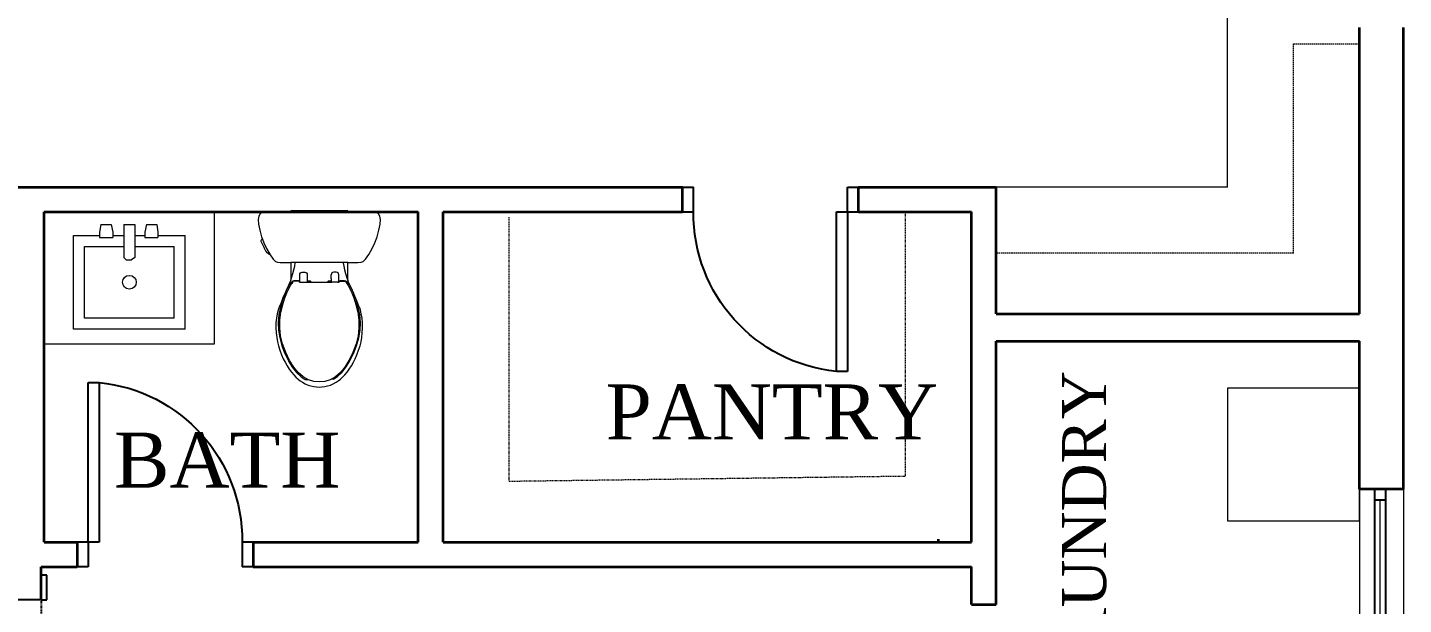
# Model space of a CAD drawing. Header units: inches. Extents: x 0 to 22102, y -19958 to 0.
# Drawn here: x 12770.3 to 13020.3, y -10161.4 to -10056.5 of the extents above; entities that cross this region are included whole.
import ezdxf

# ---------------------------------------------------------------- set-up
doc = ezdxf.new("R2010")
doc.units = ezdxf.units.IN
doc.header["$MEASUREMENT"] = 0
doc.linetypes.add('HIDDEN', pattern=[0.375, 0.25, -0.125])
doc.linetypes.add('HIDDEN2', pattern=[0.1875, 0.125, -0.0625])
for name, color, linetype in [('DOOR-INT', 2, 'Continuous'), ('Layer1', 1, 'Continuous'), ('TEXTL', 3, 'Continuous')]:
    doc.layers.add(name, color=color, linetype=linetype)
doc.layers.add('Fixtures_ Interior', color=7, linetype='Continuous', lineweight=0, true_color=0x616161)
for name, color, linetype, lineweight in [('wall view line', 210, 'Continuous', 13), ('WALL-EXT', 6, 'Continuous', 35), ('windows', 5, 'Continuous', 9)]:
    doc.layers.add(name, color=color, linetype=linetype, lineweight=lineweight)
doc.styles.add('TITLE-1', font='BOOKOS.TTF', dxfattribs={"height": 5})

# ---------------------------------------------------------------- blocks, each defined once
blk = doc.blocks.new('door_')
at = {"layer": 'DOOR-INT'}
for p, q in [((3192.93, -117.3), (3190.93, -117.3)), ((3190.93, -117.3), (3190.93, -146.3)), ((3192.93, -146.3), (3192.93, -117.3)), ((3162.93, -146.3), (3164.93, -146.3)), ((3164.93, -146.3), (3164.93, -150.8)), ((3190.93, -146.3), (3192.93, -146.3)), ((3192.93, -146.3), (3192.93, -150.8)), ((3192.93, -146.3), (3194.93, -146.3)), ((3162.93, -150.8), (3164.93, -150.8)), ((3192.93, -150.8), (3194.93, -150.8))]:
    blk.add_line(p, q, dxfattribs=at)
blk.add_arc((3193.81, -146.04), 28.88, 95.7251, 180.5192, dxfattribs=at)
at = {"layer": 'WALL-EXT'}
for p, q in [((3162.93, -146.3), (3162.93, -150.8)), ((3194.93, -146.3), (3194.93, -150.8))]:
    blk.add_line(p, q, dxfattribs=at)
blk = doc.blocks.new('windows _PA3060')
at = {"layer": 'DOOR-INT'}
for p, q in [((2624.22, 97.7), (2624.22, 133.7)), ((2626.22, 97.7), (2626.22, 133.7)), ((2626.22, 131.7), (2624.22, 131.7)), ((2626.22, 99.7), (2624.22, 99.7))]:
    blk.add_line(p, q, dxfattribs=at)
at = {"layer": 'wall view line'}
for p, q in [((2621.43, 133.7), (2621.43, 97.7)), ((2629.43, 133.7), (2629.43, 97.7))]:
    blk.add_line(p, q, dxfattribs=at)
at = {"layer": 'WALL-EXT'}
for p, q in [((2629.43, 133.7), (2621.43, 133.7)), ((2629.43, 97.7), (2621.43, 97.7))]:
    blk.add_line(p, q, dxfattribs=at)
at = {"layer": 'windows'}
blk.add_line((2625.22, 99.7), (2625.22, 131.7), dxfattribs=at)
blk = doc.blocks.new('K-3578-RA  Barrington_ Comfort Height_ Two-Piece Elongated Toilet')
at = {"layer": 'Fixtures_ Interior', "lineweight": 0, "transparency": 33554687}
for p, q in [((-1.952, 8.548), (1.962, 8.548)), ((-0.822, 7.439), (-0.822, 7.692)), ((-1.268, 7.193), (-0.855, 7.193)), ((-0.822, 7.439), (-0.822, 7.216)), ((1.268, 7.193), (0.855, 7.193))]:
    blk.add_line(p, q, dxfattribs=at)
blk.add_lwpolyline([(-2.648, 8.548), (-2.861, 8.566), (-3.019, 8.62), (-3.179, 8.775), (-3.399, 9.098), (-3.627, 9.5), (-3.811, 9.894), (-3.96, 10.306), (-4.086, 10.759), (-4.169, 11.18), (-4.194, 11.493), (-4.157, 11.722), (-4.055, 11.888), (-3.919, 11.99), (-3.784, 12.023), (-1.952, 12.023), (-1.952, 12.088), (1.962, 12.088), (1.958, 12.023), (3.783, 12.023), (3.919, 11.99), (4.055, 11.888), (4.157, 11.722), (4.194, 11.495), (4.169, 11.182), (4.086, 10.761), (3.96, 10.306), (3.906, 10.155), (3.945, 10.122), (3.993, 10.076), (4.019, 10.037), (4.018, 10.004), (3.818, 9.595), (3.784, 9.527), (3.746, 9.447), (3.717, 9.386), (3.696, 9.347), (3.679, 9.323), (3.665, 9.305), (3.655, 9.293), (3.649, 9.287), (3.623, 9.263), (3.565, 9.213), (3.49, 9.149), (3.44, 9.112), (3.404, 9.086), (3.383, 9.074), (3.179, 8.775), (3.019, 8.62), (2.871, 8.566), (2.686, 8.548), (2.06, 8.548), (1.962, 8.548), (1.962, 7.585), (1.962, 7.345), (2.017, 7.204), (2.147, 6.915), (2.279, 6.633), (2.398, 6.361), (2.411, 6.329), (2.503, 6.119), (2.58, 5.922), (2.653, 5.724), (2.756, 5.483), (2.781, 5.428), (2.83, 5.27), (2.892, 5.017), (2.947, 4.722), (2.976, 4.404), (2.978, 4.068), (2.956, 3.723), (2.918, 3.394), (2.871, 3.109), (2.804, 2.83), (2.707, 2.52), (2.593, 2.212), (2.477, 1.943), (2.353, 1.696), (2.213, 1.455), (2.065, 1.227), (1.913, 1.02), (1.76, 0.836), (1.61, 0.678), (1.461, 0.542), (1.314, 0.426), (1.155, 0.322), (0.971, 0.222), (0.775, 0.137), (0.577, 0.075), (0.381, 0.034), (0.192, 0.009), (0.005, 0), (-0.182, 0.008), (-0.371, 0.033), (-0.567, 0.074), (-0.765, 0.135), (-0.961, 0.221), (-1.145, 0.322), (-1.304, 0.427), (-1.451, 0.544), (-1.599, 0.68), (-1.749, 0.838), (-1.902, 1.021), (-2.055, 1.227), (-2.204, 1.454), (-2.344, 1.695), (-2.468, 1.942), (-2.584, 2.211), (-2.697, 2.519), (-2.794, 2.83), (-2.861, 3.109), (-2.908, 3.394), (-2.946, 3.723), (-2.968, 4.068), (-2.966, 4.404), (-2.937, 4.722), (-2.882, 5.017), (-2.82, 5.27), (-2.771, 5.428), (-2.746, 5.483), (-2.643, 5.724), (-2.569, 5.922), (-2.493, 6.119), (-2.394, 6.344), (-2.37, 6.404), (-2.361, 6.422), (-2.269, 6.633), (-2.137, 6.915), (-2.007, 7.204), (-1.952, 7.345), (-1.952, 7.585), (-1.952, 8.105), (-1.952, 8.548)], close=True, dxfattribs=at)
for points in [[(-1.952, 12.023), (1.96, 12.023), (1.962, 12.088), (1.962, 12.023)], [(3.906, 10.155), (3.811, 9.894), (3.627, 9.5), (3.383, 9.074)], [(-1.635, 8.548), (-1.637, 8.533), (-1.678, 8.302), (-1.732, 8.052), (-1.802, 7.783), (-1.894, 7.497), (-1.952, 7.345)], [(1.962, 7.345), (1.905, 7.497), (1.812, 7.783), (1.742, 8.052), (1.688, 8.302), (1.647, 8.533), (1.645, 8.548)], [(-1.332, 7.193), (-1.332, 7.692), (-1.322, 7.775), (-1.291, 7.829), (-1.239, 7.859), (-1.164, 7.873), (-1.077, 7.876), (-0.991, 7.873), (-0.915, 7.859), (-0.863, 7.829), (-0.833, 7.775), (-0.822, 7.692)], [(1.34, 7.192), (1.34, 7.692), (1.33, 7.775), (1.299, 7.829), (1.247, 7.859), (1.172, 7.873), (1.085, 7.876), (0.999, 7.873), (0.924, 7.859), (0.871, 7.829), (0.841, 7.775), (0.831, 7.692), (0.831, 7.193)], [(-1.268, 7.193), (-1.333, 7.193), (-1.343, 7.192), (-1.353, 7.191), (-1.355, 7.201), (-1.358, 7.239), (-1.363, 7.253), (-1.365, 7.262), (-1.421, 7.266), (-1.579, 7.269), (-1.737, 7.27), (-1.792, 7.268), (-1.82, 7.225), (-1.893, 7.106), (-1.915, 7.074), (-1.97, 6.979), (-2.072, 6.79), (-2.1, 6.734), (-2.231, 6.459), (-2.363, 6.121), (-2.367, 6.111), (-2.515, 5.657), (-2.637, 5.14), (-2.703, 4.603), (-2.711, 4.059), (-2.658, 3.523), (-2.53, 2.97), (-2.308, 2.377), (-2.036, 1.817), (-1.756, 1.362), (-1.452, 0.996), (-1.108, 0.703), (-0.741, 0.495), (-0.371, 0.384), (0, 0.352), (0.371, 0.384), (0.741, 0.495), (1.108, 0.703), (1.452, 0.996), (1.756, 1.362), (2.036, 1.817), (2.308, 2.377), (2.53, 2.97), (2.658, 3.523), (2.711, 4.059), (2.703, 4.603), (2.638, 5.14), (2.515, 5.657), (2.367, 6.111), (2.363, 6.121), (2.231, 6.459), (2.1, 6.734), (2.072, 6.79), (1.97, 6.979), (1.915, 7.074), (1.893, 7.106)], [(-2.361, 6.422), (-2.222, 6.706), (-2.132, 6.874), (-2.073, 6.97), (-2.018, 7.054), (-1.965, 7.129), (-1.911, 7.196), (-1.862, 7.247), (-1.825, 7.275), (-1.814, 7.276), (-1.738, 7.289), (-1.581, 7.293), (-1.428, 7.288), (-1.363, 7.272)], [(-1.363, 7.272), (-1.347, 7.237), (-1.343, 7.192)], [(-0.572, 7.193), (-0.606, 7.193), (-0.626, 7.194), (-0.656, 7.194), (-0.717, 7.194), (-0.779, 7.194), (-0.808, 7.194), (-0.827, 7.193), (-0.855, 7.193)], [(-0.607, 7.193), (-0.612, 7.214), (-0.615, 7.261), (-0.626, 7.28), (-0.808, 7.28), (-0.819, 7.261), (-0.822, 7.214), (-0.823, 7.193)], [(0.572, 7.193), (0.266, 7.193), (0, 7.193), (-0.266, 7.193), (-0.572, 7.193)], [(0.855, 7.193), (0.827, 7.193), (0.808, 7.194), (0.779, 7.194), (0.717, 7.194), (0.656, 7.194), (0.626, 7.194), (0.606, 7.193), (0.572, 7.193)], [(0.826, 7.193), (0.822, 7.214), (0.819, 7.261), (0.808, 7.28), (0.626, 7.28), (0.615, 7.261), (0.612, 7.214), (0.607, 7.193)], [(1.342, 7.192), (1.347, 7.237), (1.363, 7.272), (1.429, 7.288), (1.582, 7.293), (1.739, 7.289), (1.815, 7.276), (1.825, 7.275), (1.862, 7.247), (1.911, 7.196), (1.965, 7.129), (2.018, 7.054), (2.072, 6.97), (2.131, 6.874), (2.222, 6.706), (2.369, 6.404), (2.534, 5.993), (2.676, 5.496), (2.778, 4.961), (2.823, 4.436), (2.806, 3.91), (2.72, 3.374), (2.573, 2.837), (2.364, 2.294), (2.116, 1.787), (2.112, 1.78), (1.844, 1.349), (1.556, 0.991), (1.245, 0.703), (0.968, 0.526), (0.786, 0.505), (0.775, 0.515)], [(1.353, 7.191), (1.343, 7.192), (1.333, 7.193), (1.268, 7.193)], [(1.353, 7.191), (1.355, 7.201), (1.358, 7.239), (1.363, 7.253), (1.365, 7.262), (1.421, 7.266), (1.579, 7.269), (1.737, 7.27), (1.792, 7.268), (1.82, 7.225), (1.893, 7.106)], [(-2.563, 2.828), (-2.713, 3.368), (-2.801, 3.909), (-2.82, 4.437), (-2.777, 4.961), (-2.676, 5.496), (-2.535, 5.993), (-2.394, 6.344)], [(-0.976, 0.536), (-1.257, 0.725), (-1.569, 1.024), (-1.847, 1.378), (-2.103, 1.797), (-2.35, 2.29), (-2.562, 2.824)], [(-0.972, 0.534), (-0.789, 0.508), (-0.779, 0.517)]]:
    blk.add_lwpolyline(points, dxfattribs=at)

msp = doc.modelspace()

# ---------------------------------------------------------------- linework, layer by layer
at = {"layer": 'DOOR-INT'}
for p, q in [((12773.75825, -10156.00801), (12772.75825, -10156.00801)), ((12773.75825, -10160.50801), (12773.75825, -10156.00801)), ((12772.75825, -10160.50801), (12773.75825, -10160.50801))]:
    msp.add_line(p, q, dxfattribs=at)
at = {"layer": 'DOOR-INT', "linetype": 'HIDDEN2'}
msp.add_line((12772.75825, -10160.50801), (12772.75825, -10196.50801), dxfattribs=at)
at = {"layer": 'Fixtures_ Interior', "linetype": 'Continuous', "lineweight": 0, "transparency": 33554687}
for p, q in [((12988.25825, -10085.50801), (12988.25825, -10007.27272)), ((12988.25825, -10085.50801), (12946.25825, -10085.50801)), ((12773.25825, -10090.00801), (12773.25825, -10114.00801)), ((12783.55825, -10092.29637), (12783.35825, -10093.69637)), ((12783.55825, -10092.29637), (12785.45825, -10092.29637)), ((12785.45825, -10092.29637), (12785.75825, -10093.69637)), ((12787.75825, -10092.29637), (12789.75825, -10092.29637)), ((12787.75825, -10092.29637), (12787.75825, -10098.29637)), ((12789.75825, -10092.29637), (12789.75825, -10098.29637)), ((12791.85825, -10092.29637), (12791.55825, -10093.69637)), ((12791.85825, -10092.29637), (12793.75825, -10092.29637)), ((12793.75825, -10092.29637), (12793.95825, -10093.69637)), ((12804.25825, -10114.00801), (12804.25825, -10090.00801)), ((12778.63325, -10111.29637), (12778.63325, -10094.29637)), ((12778.63325, -10094.29637), (12783.35825, -10094.29637)), ((12783.35825, -10093.69637), (12783.35825, -10094.69637)), ((12783.35825, -10094.69637), (12785.75825, -10094.69637)), ((12785.75825, -10093.69637), (12785.75825, -10094.69637)), ((12785.75825, -10094.29637), (12787.75825, -10094.29637)), ((12789.75825, -10094.29637), (12791.55825, -10094.29637)), ((12791.55825, -10093.69637), (12791.55825, -10094.69637)), ((12791.55825, -10094.69637), (12793.95825, -10094.69637)), ((12793.95825, -10093.69637), (12793.95825, -10094.69637)), ((12793.95825, -10094.29637), (12798.88325, -10094.29637)), ((12798.88325, -10111.29637), (12798.88325, -10094.29637)), ((12780.63325, -10109.29637), (12780.63325, -10096.29637)), ((12780.63325, -10096.29637), (12787.75825, -10096.29637)), ((12789.75825, -10096.29637), (12796.88325, -10096.29637)), ((12796.88325, -10109.29637), (12796.88325, -10096.29637)), ((12787.75825, -10098.29637), (12788.15825, -10098.69637)), ((12788.15825, -10098.69637), (12789.15825, -10098.69637)), ((12789.75825, -10098.29637), (12789.15825, -10098.69637)), ((12796.88325, -10109.29637), (12780.63325, -10109.29637)), ((12798.88325, -10111.29637), (12778.63325, -10111.29637)), ((12773.25825, -10114.00801), (12804.25825, -10114.00801))]:
    msp.add_line(p, q, dxfattribs=at)
at = {"layer": 'Fixtures_ Interior', "linetype": 'HIDDEN', "lineweight": 0, "transparency": 33554687}
for p, q in [((13000.25825, -10097.50801), (13000.25825, -10059.45607)), ((13000.25825, -10059.45607), (13012.25825, -10059.45607)), ((13000.25825, -10097.50801), (12946.25825, -10097.50801))]:
    msp.add_line(p, q, dxfattribs=at)
at = {"layer": 'Fixtures_ Interior', "linetype": 'Continuous', "lineweight": 0, "transparency": 33554687}
msp.add_lwpolyline([(12988.25825, -10146.16277), (13012.25825, -10146.16277), (13012.25825, -10122.05496), (12988.25825, -10122.05496)], close=True, dxfattribs=at)
msp.add_circle((12788.75825, -10102.79637), 1.25, dxfattribs=at)
at = {"layer": 'Layer1', "color": 6}
msp.add_line((12772.75825, -10160.50801), (12767.75825, -10160.50801), dxfattribs=at)
at = {"layer": 'wall view line', "color": 6, "linetype": 'HIDDEN2'}
for p, q in [((12857.7825, -10138.94199), (12857.7825, -10090.94199)), ((12929.75825, -10138.00801), (12929.75825, -10090.00801)), ((12857.7825, -10138.94199), (12929.75825, -10138.00801))]:
    msp.add_line(p, q, dxfattribs=at)
at = {"layer": 'wall view line'}
msp.add_line((12773.25825, -10150.00801), (12779.25825, -10150.00801), dxfattribs=at)
msp.add_line((12773.25825, -10150.00801), (12779.25825, -10150.00801), dxfattribs=at)
at = {"layer": 'WALL-EXT'}
for p, q in [((13012.25825, -10108.50801), (13012.25825, -10056.50801)), ((13020.25825, -10140.38301), (13020.25825, -10056.50801)), ((12743.75825, -10085.50801), (12889.25825, -10085.50801)), ((12921.25825, -10085.50801), (12946.25825, -10085.50801)), ((12946.25825, -10108.50801), (12946.25825, -10085.50801)), ((12773.25825, -10090.00801), (12841.25825, -10090.00801)), ((12773.25825, -10150.00801), (12773.25825, -10090.00801)), ((12841.25825, -10150.00801), (12841.25825, -10090.00801)), ((12845.75825, -10090.00801), (12889.25825, -10090.00801)), ((12845.75825, -10150.00801), (12845.75825, -10090.00801)), ((12921.25825, -10090.00801), (12941.75825, -10090.00801)), ((12941.75825, -10150.00801), (12941.75825, -10090.00801)), ((12946.25825, -10108.50801), (13012.25825, -10108.50801)), ((12946.25825, -10161.35521), (12946.25825, -10113.50801)), ((12946.25825, -10113.50801), (13012.25825, -10113.50801)), ((13012.25825, -10140.38301), (13012.25825, -10113.50801)), ((12935.75825, -10150.00801), (12935.75825, -10149.49151)), ((12773.25825, -10150.00801), (12779.25825, -10150.00801)), ((12811.25825, -10150.00801), (12841.25825, -10150.00801)), ((12845.75825, -10150.00801), (12941.75825, -10150.00801)), ((12772.75825, -10154.50801), (12779.25825, -10154.50801)), ((12772.75825, -10160.50801), (12772.75825, -10154.50801)), ((12811.25825, -10154.50801), (12941.75825, -10154.50801)), ((12941.75825, -10161.35521), (12941.75825, -10154.50801)), ((12941.75825, -10161.35521), (12946.25825, -10161.35521))]:
    msp.add_line(p, q, dxfattribs=at)

# ---------------------------------------------------------------- block references
at = {"layer": 'DOOR-INT', "xscale": -1, "rotation": 180}
msp.add_blockref('door_', (9726.33187, -10236.30824), dxfattribs=at)
at = {"layer": 'DOOR-INT', "xscale": -1}
msp.add_blockref('door_', (15974.18463, -10003.70777), dxfattribs=at)
at = {"layer": 'Fixtures_ Interior', "linetype": 'Continuous', "lineweight": 0, "transparency": 33554687, "xscale": -2.647201359887394, "yscale": 2.647201359887394, "zscale": 1.042205259798187}
msp.add_blockref('K-3578-RA  Barrington_ Comfort Height_ Two-Piece Elongated Toilet', (12823.27627, -10121.83646), dxfattribs=at)
at = {"layer": 'wall view line'}
msp.add_blockref('windows _PA3060', (10390.83187, -10274.08277), dxfattribs=at)

# ---------------------------------------------------------------- texts
at = {"layer": 'TEXTL', "insert": (12962.28935, -10148.47521), "char_height": 8, "width": 102.8934752, "attachment_point": 5, "rotation": 90, "style": 'TITLE-1'}
msp.add_mtext('LAUNDRY', dxfattribs=at)
at = {"layer": 'TEXTL', "char_height": 10, "attachment_point": 5, "style": 'TITLE-1'}
for s, insert, width in [('PANTRY', (12905.50061, -10126.35985), 102.8934752), ('BATH', (12806.54486, -10135.1306), 104.8934752)]:
    msp.add_mtext(s, dxfattribs=dict(at, insert=insert, width=width))

doc.saveas('drawing.dxf')
